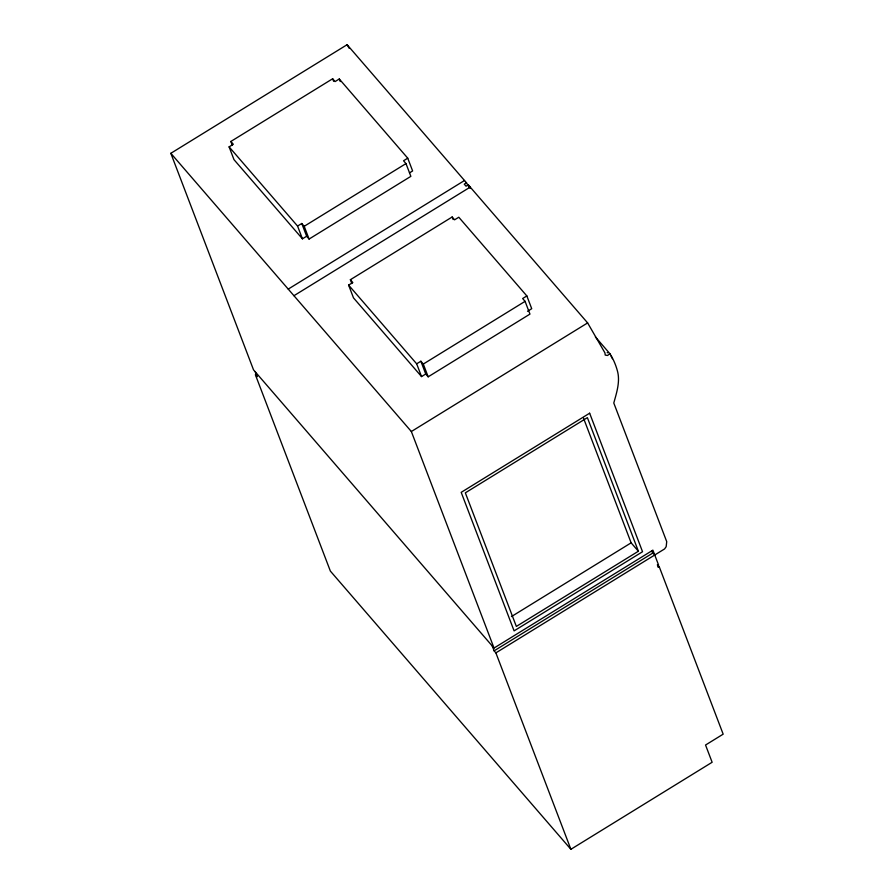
<?xml version="1.0" encoding="UTF-8"?>
<svg xmlns="http://www.w3.org/2000/svg" width="894" height="894" viewBox="0 0 894 894"><rect width="100%" height="100%" fill="white"/><g stroke="black" fill="none" stroke-linecap="round" stroke-linejoin="round"><path stroke-width="1.34" d="M595.393 336.926L609.965 353.789L607.473 355.488L605.216 355.074L604.936 352.862L587.626 322.913L468.255 184.823L466.031 186.187L464.265 184.153L466.489 182.789L469.261 187.572M657.392 564.572L659.202 566.651L658.163 567.288L657.503 565.556L658.532 564.919L652.899 550.156L494.036 648.049L253.516 369.837L170.832 153.31L347.107 44.7L466.489 182.789M232.328 145.297L230.864 141.464L332.646 78.761L335.082 81.578L339.284 78.985L407.742 158.182L412.615 170.944L409.474 172.888M302.44 238.832L297.568 226.07L301.77 223.478L306.642 236.239L302.44 238.832L233.982 159.635L229.11 146.873L233.3 144.292L230.864 141.464M407.742 158.182L403.552 160.764L405.988 163.591L410.86 176.353L309.078 239.056L306.642 236.239M309.078 239.056L304.206 226.294L405.988 163.591M288.237 289.108L464.511 180.499M293.947 295.713L470.222 187.103M351.845 283.532L350.381 279.71L452.152 216.996L454.599 219.812L458.79 217.231L526.845 295.936L531.718 308.698L527.516 311.291M421.543 376.586L416.671 363.824L420.862 361.232L425.734 374.005L421.543 376.586L353.488 297.87L348.615 285.108L352.817 282.526L350.381 279.71M526.845 295.936L522.644 298.529L525.08 301.345L529.952 314.107L428.17 376.821L425.734 374.005M428.17 376.821L423.298 364.059L525.08 301.345M494.036 648.049L411.352 431.523L587.626 322.913M511.469 616.569L631.13 542.837L583.581 418.325M638.394 551.229L516.352 626.426L465.338 492.84L587.38 417.643L638.394 551.229L631.13 542.837M659.202 566.651L723.168 734.164L705.545 745.026L712.127 762.269L570.886 849.3L495.879 652.877L494.125 650.843L652.978 552.961L652.061 550.536M495.879 652.877L664.566 548.95L666.175 546.681L666.723 541.641L613.787 403.015C616.67 392.567 620.47 381.202 617.285 370.44A129.205 86.338 -40.8 0 0 609.965 353.789M607.205 352.638L608.088 352.728M652.017 551.833L654.743 554.995M301.77 223.478L304.206 226.294M420.862 361.232L423.298 364.059M229.11 146.873L297.568 226.07M348.615 285.108L416.671 363.824M170.832 153.31L411.352 431.523M570.886 849.3L330.367 571.087L255.36 374.675L257.126 376.709L255.282 371.882M468.255 184.823L470.322 188.422M347.107 44.7L349.185 48.298M611.071 356.17L612.457 358.729M452.152 216.996L453.135 219.544M339.284 78.985L340.256 81.544M332.646 78.761L333.618 81.309M492.27 646.004L494.125 650.843M589.638 413.207L461.192 492.348L514.095 630.873L642.54 551.732L589.638 413.207"/></g></svg>
